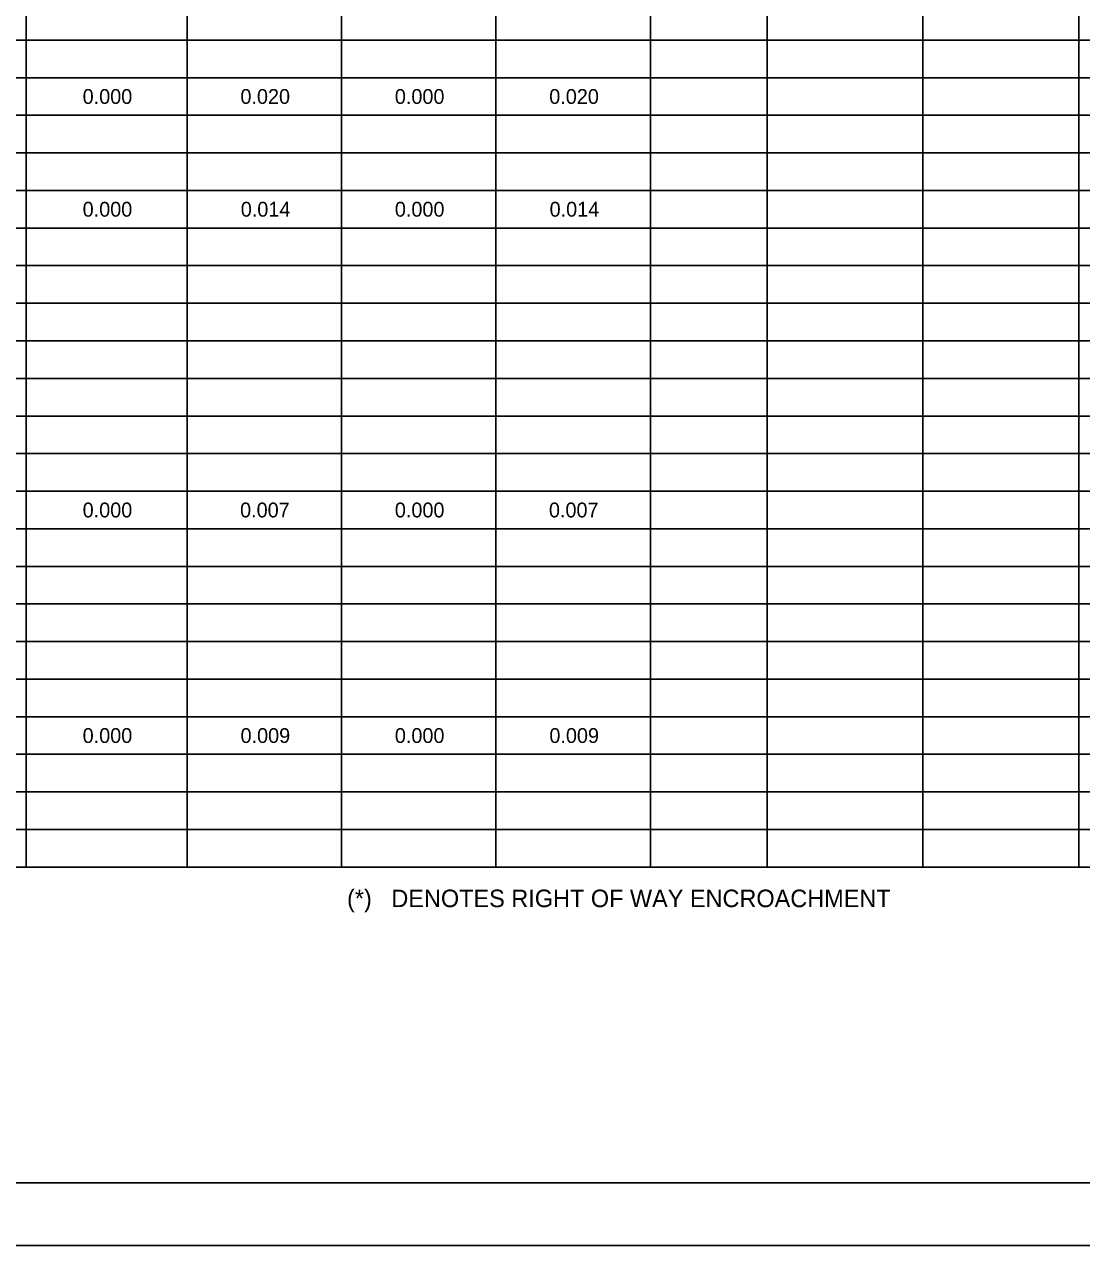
# Model space of a CAD drawing. Extents: x 0 to 34, y 0 to 22.
# Drawn here: x 15.27 to 23.71, y 0 to 9.74 of the extents above; entities that cross this region are included whole.
import ezdxf

# ---------------------------------------------------------------- set-up
doc = ezdxf.new("R2010")
doc.units = 0
for name, color, linetype in [('SH_Border', 7, 'Continuous'), ('SH_Cut_Line', 7, 'Continuous'), ('SH_Text', 7, 'Continuous')]:
    doc.layers.add(name, color=color, linetype=linetype)

msp = doc.modelspace()

# ---------------------------------------------------------------- linework, layer by layer
at = {"layer": 'SH_Border'}
msp.add_lwpolyline([(1.5, 21.5), (33.5, 21.5), (33.5, 0.5), (1.5, 0.5)], close=True, dxfattribs=at)
at = {"layer": 'SH_Cut_Line'}
msp.add_lwpolyline([(0, 0), (34, 0), (34, 22), (0, 22)], close=True, dxfattribs=at)
at = {"layer": 'SH_Text'}
for p, q in [((15.2877, 19.818), (15.2877, 3.02)), ((16.5732, 19.818), (16.5732, 3.02)), ((17.8052, 19.818), (17.8052, 3.02)), ((19.0372, 19.818), (19.0372, 3.02)), ((20.2692, 19.818), (20.2692, 3.02)), ((21.2013, 19.818), (21.2013, 3.02)), ((23.6867, 19.818), (23.6867, 3.02)), ((22.444, 19.5181), (22.444, 3.02)), ((1.5, 9.6192), (32, 9.6192)), ((1.5, 9.3193), (32, 9.3193)), ((1.5, 9.0193), (32, 9.0193)), ((1.5, 8.7193), (32, 8.7193)), ((1.5, 8.4194), (32, 8.4194)), ((1.5, 8.1194), (32, 8.1194)), ((1.5, 7.8194), (32, 7.8194)), ((1.5, 7.5195), (32, 7.5195)), ((1.5, 7.2195), (32, 7.2195)), ((1.5, 6.9195), (32, 6.9195)), ((1.5, 6.6196), (32, 6.6196)), ((1.5, 6.3196), (32, 6.3196)), ((1.5, 6.0196), (32, 6.0196)), ((1.5, 5.7197), (32, 5.7197)), ((1.5, 5.4197), (32, 5.4197)), ((1.5, 5.1198), (32, 5.1198)), ((1.5, 4.8198), (32, 4.8198)), ((1.5, 4.5198), (32, 4.5198)), ((1.5, 4.2199), (32, 4.2199)), ((1.5, 3.9199), (32, 3.9199)), ((1.5, 3.6199), (32, 3.6199)), ((1.5, 3.32), (32, 3.32)), ((1.5, 3.02), (32, 3.02))]:
    msp.add_line(p, q, dxfattribs=at)

# ---------------------------------------------------------------- texts
for s, height, p in [('0.000', 0.11827, (15.7395, 9.1101)), ('0.020', 0.11827, (16.9983, 9.1101)), ('0.000', 0.11827, (18.2303, 9.1101)), ('0.020', 0.11827, (19.4623, 9.1101)), ('0.000', 0.11827, (15.7395, 8.2103)), ('0.014', 0.11827, (17.0012, 8.2103)), ('0.000', 0.11827, (18.2303, 8.2103)), ('0.014', 0.11827, (19.4652, 8.2103)), ('0.000', 0.11827, (15.7395, 5.8105)), ('0.007', 0.11827, (16.9957, 5.8105)), ('0.000', 0.11827, (18.2303, 5.8105)), ('0.007', 0.11827, (19.4597, 5.8105)), ('0.000', 0.11827, (15.7395, 4.0107)), ('0.009', 0.11827, (16.9994, 4.0107)), ('0.000', 0.11827, (18.2303, 4.0107)), ('0.009', 0.11827, (19.4634, 4.0107)), ('(*)   DENOTES RIGHT OF WAY ENCROACHMENT', 0.14, (17.8491, 2.7005))]:
    msp.add_text(s, height=height, dxfattribs=at).set_placement(p)

doc.saveas('drawing.dxf')
